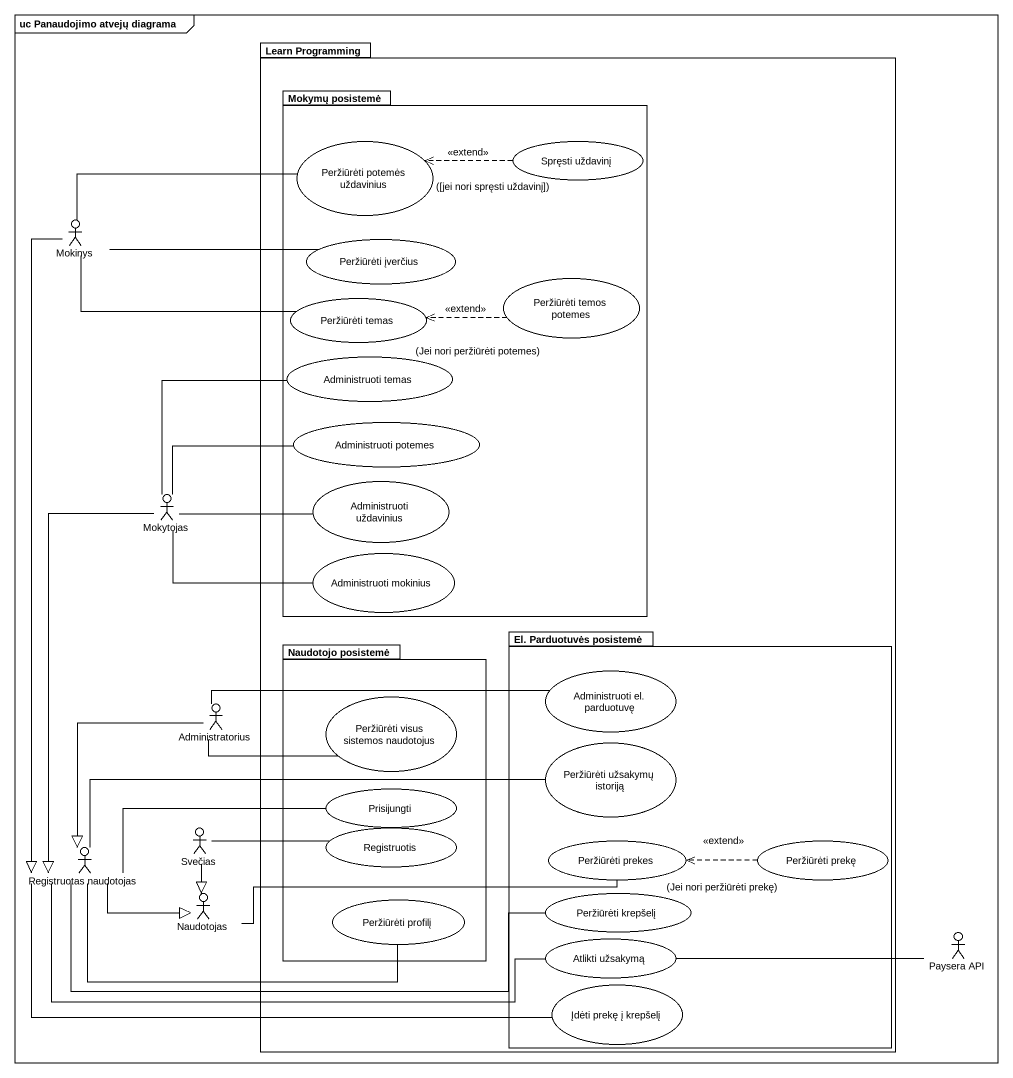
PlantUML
@startuml
mainframe uc Panaudojimo atvejų diagrama
package "Learn Programming" as Learn_Programming {
  package "Mokymų posistemė" as Mokymų_posistemė {
    usecase "Peržiūrėti potemės uždavinius" as Peržiūrėti_potemės
    usecase "Spręsti uždavinį" as Spręsti_uždavinį
    usecase "Peržiūrėti įverčius" as Peržiūrėti_įverčius
    usecase "Peržiūrėti temas" as Peržiūrėti_temas
    usecase "Peržiūrėti temos potemes" as Peržiūrėti_temos_potemes
    usecase "Administruoti temas" as Administruoti_temas
    usecase "Administruoti potemes" as Administruoti_potemes
    usecase "Administruoti uždavinius" as Administruoti_uždavinius
    usecase "Administruoti mokinius" as Administruoti_mokinius
  }
  package "Naudotojo posistemė" as Naudotojo_posistemė {
    usecase "Peržiūrėti visus sistemos naudotojus" as Peržiūrėti_visus_sistemos
    usecase Prisijungti
    usecase Registruotis
    usecase "Peržiūrėti profilį" as Peržiūrėti_profilį
  }
  package "El. Parduotuvės posistemė" as El_Parduotuvės_posistemė {
    usecase "Administruoti el. parduotuvę" as Administruoti_el_parduotuvę
    usecase "Peržiūrėti užsakymų istoriją" as Peržiūrėti_užsakymų_istoriją
    usecase "Peržiūrėti prekes" as Peržiūrėti_prekes
    usecase "Peržiūrėti prekę" as Peržiūrėti_prekę
    usecase "Peržiūrėti krepšelį" as Peržiūrėti_krepšelį
    usecase "Atlikti užsakymą" as Atlikti_užsakymą
    usecase "Įdėti prekę į krepšelį" as Įdėti_prekę_į_krepšelį
  }
}
actor Mokinys
actor Mokytojas
actor Administratorius
actor "Registruotas naudotojas" as Registruotas_naudotojas
actor Svečias
actor Naudotojas
actor "Paysera API" as Paysera_API
Spręsti_uždavinį .left.> Peržiūrėti_potemės : <<extend>>\n([jei nori spręsti uždavinį])
Mokinys -right- Peržiūrėti_potemės
Mokinys -right- Peržiūrėti_įverčius
Mokinys -right- Peržiūrėti_temas
Mokinys --|> Registruotas_naudotojas
Peržiūrėti_temos_potemes .left.> Peržiūrėti_temas : <<extend>>\n(Jei nori peržiūrėti potemes)
Mokytojas -up- Administruoti_temas
Mokytojas -right- Administruoti_potemes
Mokytojas -right- Administruoti_uždavinius
Mokytojas -right- Administruoti_mokinius
Mokytojas --|> Registruotas_naudotojas
Administratorius -right- Peržiūrėti_visus_sistemos
Administratorius -right- Administruoti_el_parduotuvę
Administratorius --|> Registruotas_naudotojas
Registruotas_naudotojas -right- Peržiūrėti_užsakymų_istoriją
Registruotas_naudotojas -right- Prisijungti
Registruotas_naudotojas -right-|> Naudotojas
Registruotas_naudotojas -right- Peržiūrėti_profilį
Registruotas_naudotojas -right- Peržiūrėti_krepšelį
Registruotas_naudotojas -right- Atlikti_užsakymą
Registruotas_naudotojas -right- Įdėti_prekę_į_krepšelį
Svečias -right- Registruotis
Svečias --|> Naudotojas
Peržiūrėti_prekę .left.> Peržiūrėti_prekes : <<extend>>\n(Jei nori peržiūrėti prekę)
Naudotojas -right- Peržiūrėti_prekes
Paysera_API -left- Atlikti_užsakymą
@enduml
